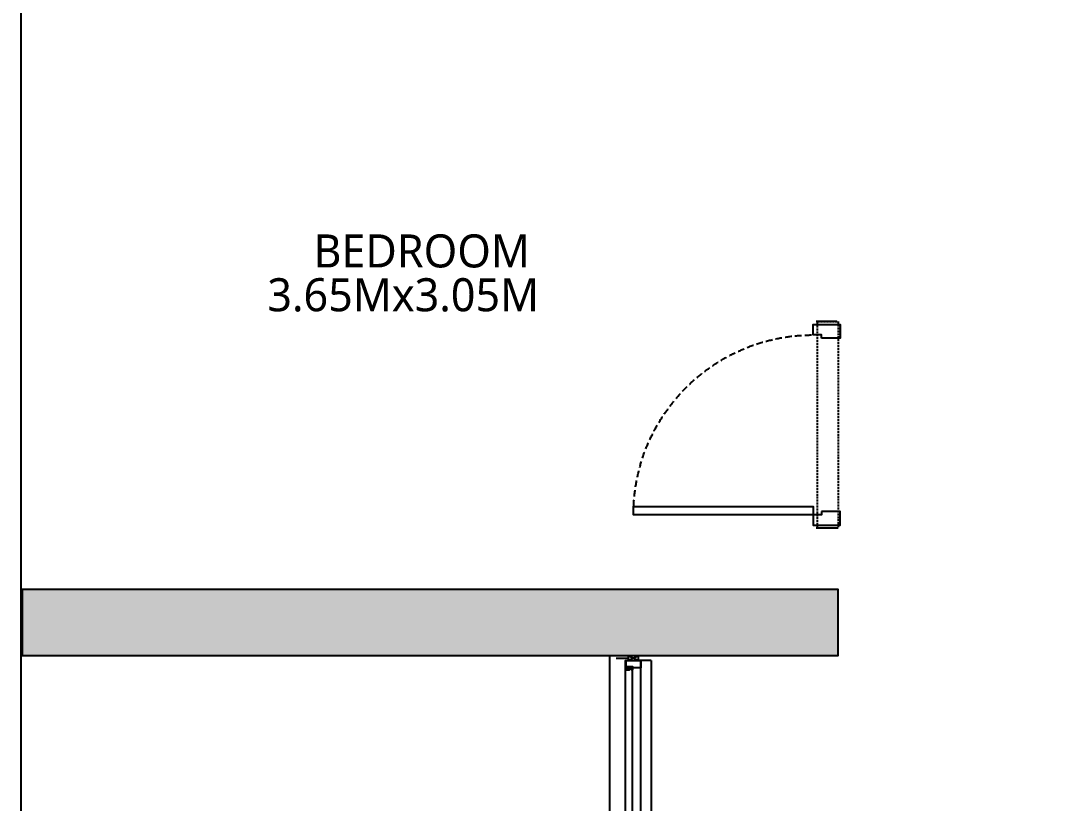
# Model space of a CAD drawing. Header units: millimetres. Extents: x 2061841 to 105821645, y -77612 to 48520811.
# Drawn here: x 105484340 to 105489398, y 48492313 to 48496099 of the extents above; entities that cross this region are included whole.
import ezdxf

# ---------------------------------------------------------------- set-up
doc = ezdxf.new("R2010")
doc.units = ezdxf.units.MM
doc.header["$LTSCALE"] = 10
doc.header["$MEASUREMENT"] = 0
doc.linetypes.add('HIDDEN2', pattern=[4.7625, 3.175, -1.5875])
for name, color, linetype in [('A-ANNO-LABL', 140, 'Continuous'), ('A-DOOR', 6, 'Continuous'), ('A-ELEV-HIDN', 54, 'HIDDEN2'), ('A-GLAZ-FRAM', 74, 'Continuous'), ('A-WALL-CILL', 140, 'Continuous'), ('A-WALL-FNSH', 8, 'Continuous'), ('AS-COLS', 2, 'Continuous'), ('PL_MASTER SITE LAYOUT_PLAN_17.08.2024_R1$0$AC-BWAL', 140, 'Continuous'), ('S-OPENING', 6, 'Continuous'), ('xb_type d_second fl_typ_fl$0$A-WALL', 8, 'Continuous')]:
    doc.layers.add(name, color=color, linetype=linetype)
doc.layers.add('S-STRCOL HATCH', color=33, linetype='Continuous', lineweight=9)
doc.styles.add('Lucida SU', font='l_10646.ttf')

# ---------------------------------------------------------------- blocks, each defined once
blk = doc.blocks.new('xb_type d_second fl_typ_fl$0$Door frame 100wall')
blk.add_lwpolyline([(-80, 75), (-65, 75), (-65, 115), (-15, 115), (-15, -15), (-80, -15)], close=True)
at = {"layer": 'xb_type d_second fl_typ_fl$0$A-WALL'}
blk.add_line((0, 0), (0, 100), dxfattribs=at)
blk = doc.blocks.new('xb_type d_second fl_typ_fl$0$bedroom door')
blk.add_lwpolyline([(105.1, -983.9), (105.1, -115), (65.1, -115), (65.1, -983.9), (105.1, -983.9)])
at = {"layer": 'A-ELEV-HIDN'}
blk.add_arc((65.1, -115), 869.9, 272.6357, 0, dxfattribs=at)
at = {"rotation": 180}
blk.add_blockref('xb_type d_second fl_typ_fl$0$Door frame 100wall', (0, 0), dxfattribs=at)
at = {"xscale": -1, "rotation": 180}
blk.add_blockref('xb_type d_second fl_typ_fl$0$Door frame 100wall', (1000, 0), dxfattribs=at)
blk = doc.blocks.new('Win clip')
for points in [[(14, 1.1), (14, 9), (17.6, 9), (17.6, 7.8), (18.8, 7.8), (18.8, 9), (20, 9), (20, 10.2), (0, 10.2), (0, 0), (3.4, 0), (3.4, -1.2), (2, -1.2), (2, -2.4), (4.6, -2.4), (4.6, 0), (16.8, 0), (16.8, -1.2), (15.4, -1.2), (15.4, -2.4), (18, -2.4), (18, 1.1)], [(1.2, 9), (12.7, 9), (12.7, 1.1), (1.2, 1.1)]]:
    blk.add_lwpolyline(points, close=True)
at = {"layer": 'Defpoints'}
blk.add_line((28, 2.7), (22, 2.7), dxfattribs=at)
blk = doc.blocks.new('*U698')
at = {"color": 251}
for p, q in [((0, 87.6), (25, 87.6)), ((25, 87.6), (0, 37.6)), ((0, 87.6), (25, 37.6)), ((1000, 87.6), (975, 87.6)), ((975, 87.6), (1000, 37.6)), ((1000, 87.6), (975, 37.6)), ((25, 37.6), (0, 37.6)), ((975, 37.6), (1000, 37.6))]:
    blk.add_line(p, q, dxfattribs=at)
for p, q in [((70.2, 100.1), (940, 100.1)), ((70.4, 65.4), (940.2, 65.4)), ((60, 25.1), (940, 25.1))]:
    blk.add_line(p, q)
for points in [[(62.5, 70.1), (62.5, 66.6), (55, 66.6), (55, 85.3), (58.8, 85.3), (58.8, 83.6), (60, 83.6), (60, 88.4), (58.8, 88.4), (58.8, 86.7), (55, 86.7), (55, 98.8), (58.8, 98.8), (58.8, 97.1), (60, 97.1), (60, 100.1), (25, 100.1), (25, 25.1), (60, 25.1), (60, 65.4), (70, 65.4), (70, 70.1)], [(69, 69.1), (67.8, 69.1), (67.8, 70.1), (70, 70.1), (67.8, 70.1), (67.8, 69.1), (69, 69.1), (69, 66.6), (63.5, 66.6), (63.5, 69.1)], [(937.5, 70.1), (937.5, 66.6), (945, 66.6), (945, 85.3), (941.2, 85.3), (941.2, 83.6), (940, 83.6), (940, 88.4), (941.2, 88.4), (941.2, 86.7), (945, 86.7), (945, 98.8), (941.2, 98.8), (941.2, 97.1), (940, 97.1), (940, 100.1), (975, 100.1), (975, 25.1), (940, 25.1), (940, 65.4), (930, 65.4), (930, 70.1)], [(931, 69.1), (932.2, 69.1), (932.2, 70.1), (930, 70.1), (932.2, 70.1), (932.2, 69.1), (931, 69.1), (931, 66.6), (936.5, 66.6), (936.5, 69.1)]]:
    blk.add_lwpolyline(points)
for points in [[(58.8, 26.3), (26.2, 26.3), (26.2, 98.9), (53.8, 98.9), (53.8, 65.4), (58.8, 65.4)], [(64.7, 80.1), (64.7, 79.1), (63.5, 79.1), (64.7, 79.1), (64.7, 80.1), (62.5, 80.1)], [(935.3, 80.1), (935.3, 79.1), (936.5, 79.1), (935.3, 79.1), (935.3, 80.1), (937.5, 80.1)], [(941.2, 26.3), (973.8, 26.3), (973.8, 98.9), (946.2, 98.9), (946.2, 65.4), (941.2, 65.4)]]:
    blk.add_lwpolyline(points, close=True)
at = {"layer": 'A-WALL-CILL'}
blk.add_line((975, -25), (25, -25), dxfattribs=at)
blk.add_lwpolyline([(0, 145.1), (0, 175.1), (1000, 175.1), (1000, 145.1)], dxfattribs=at)
at = {"layer": 'A-WALL-FNSH'}
for p, q in [((14.8, 87.6), (14.8, 145.1)), ((985.2, 87.6), (985.2, 145.1)), ((25, -25), (25, 35.1)), ((975, -25), (975, 35.1))]:
    blk.add_line(p, q, dxfattribs=at)
at = {"rotation": 270}
blk.add_blockref('Win clip', (60, 100.1), dxfattribs=at)
at = {"xscale": -1, "rotation": 90}
blk.add_blockref('Win clip', (940, 100.1), dxfattribs=at)
blk = doc.blocks.new('TOWER-A TYPICAL FLOOR FRAMING PLAN N')
at = {"layer": 'S-STRCOL HATCH'}
h = blk.add_hatch(color=256, dxfattribs=at)
h.dxf.hatch_style = 1
h.paths.add_polyline_path([(102721345.8, 48591043.2), (102725294.8, 48591043.2), (102725294.8, 48591362.5), (102721345.8, 48591362.5)])
at = {"layer": 'A-ELEV-HIDN', "ltscale": 0.3}
blk.add_lwpolyline([(102725194.8, 48592658.8), (102725294.8, 48592658.8), (102725294.8, 48591658.8), (102725194.8, 48591658.8)], close=True, dxfattribs=at)
at = {"layer": 'AS-COLS', "elevation": 0}
blk.add_lwpolyline([(102721345.8, 48591042.5), (102725294.8, 48591042.5), (102725294.8, 48591362.5), (102721345.8, 48591362.5)], close=True, dxfattribs=at)
at = {"layer": 'PL_MASTER SITE LAYOUT_PLAN_17.08.2024_R1$0$AC-BWAL', "elevation": 0}
blk.add_lwpolyline([(102721339.7, 48579899.3), (102721339.6, 48573927.5), (102748009.5, 48573927.4), (102748009.5, 48585100.5), (102727400.6, 48602274.5), (102721339.8, 48602274.5), (102721339.7, 48579899.3)], dxfattribs=at)
at = {"layer": 'A-DOOR', "xscale": -1, "rotation": 270.0031850087354}
blk.add_blockref('xb_type d_second fl_typ_fl$0$bedroom door', (102725288.6, 48591658.8, 0), dxfattribs=at)
at = {"layer": 'A-GLAZ-FRAM', "rotation": 90.00318500873543}
blk.add_blockref('*U698', (102724365.1, 48590042.8, 0), dxfattribs=at)
at = {"layer": 'A-ANNO-LABL', "style": 'Lucida SU'}
for s, p in [('BEDROOM', (102722755.3, 48592920.5, 207.4)), ('3.65Mx3.05M', (102722532.2, 48592708.5, 207.4))]:
    blk.add_text(s, height=160, dxfattribs=at).set_placement(p)

msp = doc.modelspace()

# ---------------------------------------------------------------- block references
at = {"layer": 'S-OPENING'}
msp.add_blockref('TOWER-A TYPICAL FLOOR FRAMING PLAN N', (2763000.3, -98014.7), dxfattribs=at)

doc.saveas('drawing.dxf')
